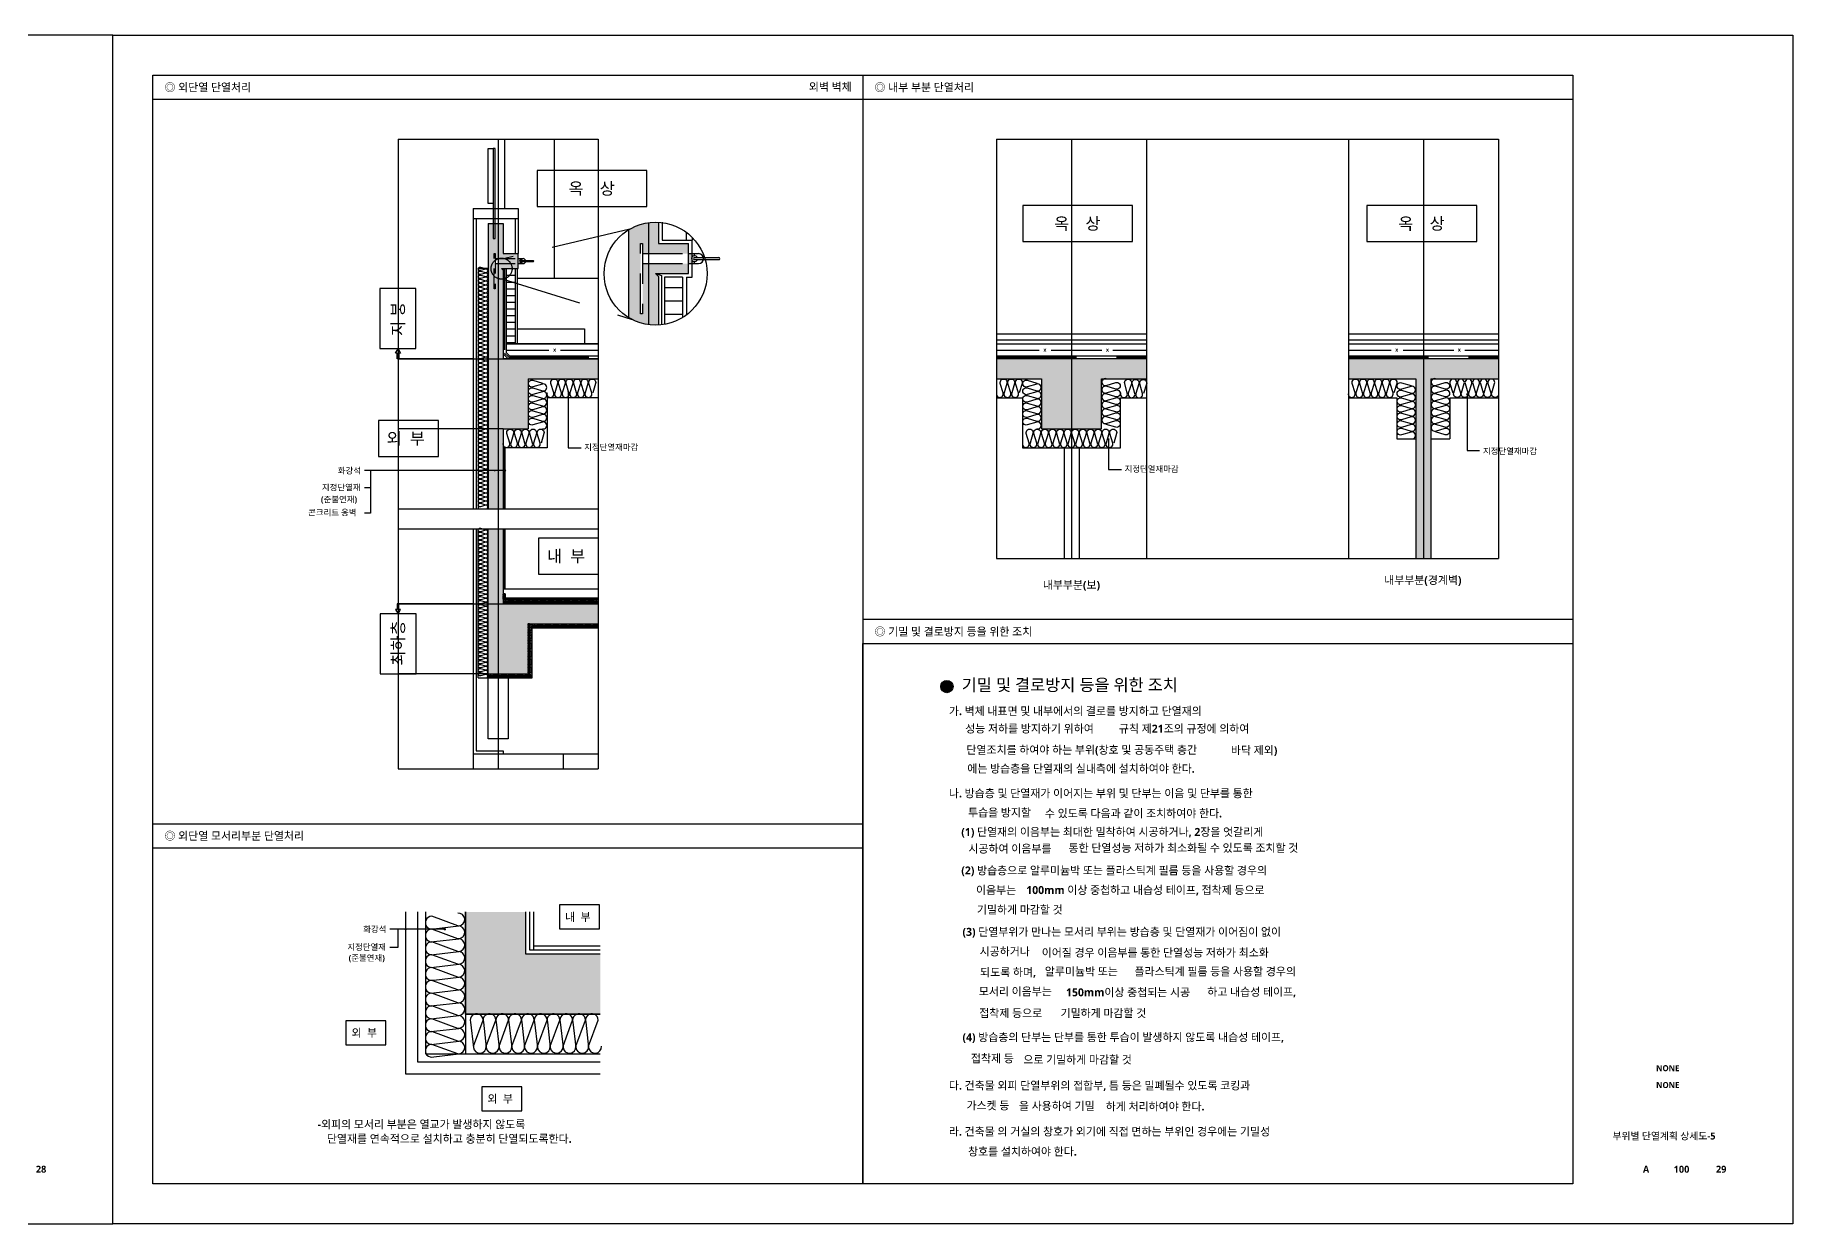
# Model space of a CAD drawing. Header units: millimetres. Extents: x 0 to 190005487, y 0 to 455456909.
# Drawn here: x 16606 to 21000, y 0 to 2970 of the extents above; entities that cross this region are included whole.
import ezdxf
from ezdxf.enums import TextEntityAlignment as Align

# ---------------------------------------------------------------- set-up
doc = ezdxf.new("R2010")
doc.units = ezdxf.units.MM
doc.header["$LTSCALE"] = 800
doc.header["$MEASUREMENT"] = 0
doc.linetypes.add('CEN', pattern=[62, 60, -1, 0, -1])
doc.linetypes.add('HIDDEN', pattern=[0.375, 0.25, -0.125])
doc.layers.get('0').update_dxf_attribs({"linetype": 'CONTINUOUS'})
doc.layers.get('Defpoints').update_dxf_attribs({"color": 153, "linetype": 'CONTINUOUS'})
for name, color, linetype in [('245', 253, 'CONTINUOUS'), ('253', 253, 'CONTINUOUS'), ('A-ANNO-TITL', 7, 'CONTINUOUS'), ('CEN', 1, 'CEN'), ('COL', 2, 'CONTINUOUS'), ('COR', 4, 'CONTINUOUS'), ('DIM', 7, 'CONTINUOUS'), ('FIN', 5, 'CONTINUOUS'), ('HAT', 5, 'CONTINUOUS'), ('HID', 4, 'HIDDEN'), ('TEX', 3, 'CONTINUOUS'), ('text', 3, 'CONTINUOUS'), ('WAL', 3, 'CONTINUOUS'), ('WID', 4, 'CONTINUOUS'), ('내부마감', 9, 'CONTINUOUS')]:
    doc.layers.add(name, color=color, linetype=linetype)
doc.layers.add('치수보조선', color=64, linetype='CONTINUOUS', plot=False)
doc.styles.add('SH_대대리576', font='')
doc.styles.get('SH_대대리576').set_extended_font_data('NanumGothic', bold=True)

# ---------------------------------------------------------------- blocks, each defined once
blk = doc.blocks.new('insul2')
blk.add_lwpolyline([(0.199, 0.194), (0.439, 0.844, 1.172784), (0.127, 0.794), (0.199, 0.164, 0.995634), (0.519, 0.194)], format="xyb")
blk = doc.blocks.new('A$C586B35AF')
at = {"layer": 'COR'}
for p, q in [((0, 100), (50, 100)), ((30, 90), (30, 100)), ((0, 50), (50, 50)), ((30, 80), (150.8, 80)), ((30, 70), (150.8, 70)), ((30, 50), (30, 60))]:
    blk.add_line(p, q, dxfattribs=at)
for centre, radius, start, end in [((30, 75), 15, 19.47122, 340.52878), ((50, 75), 25, 270, 90), ((30, 75), 5, 90, 270), ((150.8, 75), 5, 270, 90)]:
    blk.add_arc(centre, radius, start, end, dxfattribs=at)
blk = doc.blocks.new('A$C08593B82')
at = {"layer": 'HID'}
for p, q in [((-230, 100), (0, 100)), ((-230, 50), (0, 50))]:
    blk.add_line(p, q, dxfattribs=at)
blk.add_lwpolyline([(-240, -200), (-240, 150), (-230, 150), (-230, -200)], close=True, dxfattribs=at)
at = {"layer": 'COR'}
blk.add_blockref('A$C586B35AF', (0, 0), dxfattribs=at)
blk = doc.blocks.new('insul1')
blk.add_lwpolyline([(0, 0.25, 1.344031), (0.35, 0.25), (0.2, 0.75, -1.344031), (0.55, 0.75), (0.4, 0.25)], format="xyb")
blk = doc.blocks.new('dr-sy-025-D-M')
blk.add_lwpolyline([(0, 0), (24, -43.2), (8.8, -43.2), (8.8, -100), (-8, -100), (-8, -43.2), (-24, -43.2)], close=True)

msp = doc.modelspace()

# ---------------------------------------------------------------- hatches: boundary and pattern name
at = {"layer": '245'}
h = msp.add_hatch(color=256, dxfattribs=at)
edge = h.paths.add_edge_path()
edge.add_line((17831.7, 674.5), (17831.7, 779.5))
edge.add_line((17831.7, 779.5), (17681.7, 779.5))
edge.add_line((17681.7, 779.5), (17681.7, 524.5))
edge.add_line((17681.7, 524.5), (17706.2, 524.5))
edge.add_ellipse((17709.7, 508.9), major_axis=(-11.3, 11.3), ratio=1, start_angle=302.5372, end_angle=327.4628, ccw=False)
edge.add_line((17713.1, 524.5), (18018.7, 524.5))
edge.add_line((18018.7, 524.5), (18018.7, 674.5))
edge.add_line((18018.7, 674.5), (17831.7, 674.5))
at = {"layer": '253'}
h = msp.add_hatch(color=256, dxfattribs=at)
edge = h.paths.add_edge_path()
edge.add_line((17763.3, 1881.9), (17775.8, 1881.9))
edge.add_line((17775.8, 1881.9), (17775.8, 1945.9))
edge.add_ellipse((17784.1, 1948.4), major_axis=(6.14, 6.14), ratio=1, start_angle=118.3008, end_angle=151.6992, ccw=False)
edge.add_line((17775.4, 1949.3), (17775.8, 1986.6))
edge.add_line((17775.8, 1986.6), (17763.3, 1986.6))
edge.add_line((17763.3, 1986.6), (17763.3, 1881.9))
h.paths.add_polyline_path([(17775.8, 1881.9), (17763.3, 1881.9), (17763.3, 1786.6), (17775.8, 1786.6)])
h.paths.add_polyline_path([(17737.1, 1882.2, -1.102674), (17739.3, 1881.9), (17753.9, 1881.9, -1.217034), (17756.1, 1881.9), (17763.3, 1881.9), (17763.3, 1786.6), (17738.3, 1786.6), (17738.3, 1881, -0.419966)])
h.paths.add_polyline_path([(17763.3, 1986.6), (17738.3, 1986.6), (17738.3, 1883.3, -0.466622), (17739.3, 1881.9), (17753.9, 1881.9, -1.217034), (17756.1, 1881.9), (17763.3, 1881.9)])
h.paths.add_polyline_path([(17763.3, 2161.6), (17738.3, 2161.6), (17738.3, 1986.6), (17763.3, 1986.6)])
h.paths.add_polyline_path([(17763.3, 1986.6), (17775.8, 1986.6), (17838.3, 1986.6), (17838.3, 2111.6), (18013.3, 2111.6), (18013.3, 2161.6), (17775.8, 2161.6), (17763.3, 2161.6)])
h.paths.add_polyline_path([(17763.3, 2399.1), (17755.8, 2399.1), (17755.8, 2336.6), (17753.3, 2336.6), (17753.3, 2424.1), (17755.8, 2424.1), (17755.8, 2411.6), (17763.3, 2411.6), (17763.3, 2499.1), (17755.8, 2499.1), (17755.8, 2461.6), (17750.8, 2461.6), (17750.8, 2499.1), (17738.3, 2499.1), (17738.3, 2161.6), (17763.3, 2161.6)])
h.paths.add_polyline_path([(17775.8, 2382.8), (17772, 2386.6), (17813.3, 2386.6), (17813.3, 2399.1), (17763.3, 2399.1), (17763.3, 2161.6), (17775.8, 2161.6)])
h.paths.add_polyline_path([(17813.3, 2399.1), (17813.3, 2411.6), (17763.3, 2411.6), (17763.3, 2399.1)])
h.paths.add_polyline_path([(17813.3, 2411.6), (17813.3, 2424.1), (17775.8, 2424.1), (17775.8, 2499.1), (17763.3, 2499.1), (17763.3, 2411.6)])
h = msp.add_hatch(color=256, dxfattribs=at)
h.paths.add_polyline_path([(18124.5, 2449.1), (18124.5, 2424.1), (18239.5, 2424.1), (18239.5, 2449.1), (18164.5, 2449.1), (18164.5, 2502.5, 0.153823), (18089.5, 2483.6), (18089.5, 2264.5, 0.153823), (18164.5, 2245.6), (18164.5, 2366.6), (18157, 2374.1), (18239.5, 2374.1), (18239.5, 2399.1), (18124.5, 2399.1), (18124.5, 2274.1), (18119.5, 2274.1), (18119.5, 2449.1)])
h.paths.add_polyline_path([(18254.5, 2419.1), (18239.5, 2424.1), (18124.5, 2424.1), (18124.5, 2399.1), (18239.5, 2399.1), (18254.5, 2399.1), (18254.5, 2404.1, -1)])
h.paths.add_polyline_path([(18239.5, 2399.1), (18239.5, 2424.1), (18124.5, 2424.1), (18124.5, 2399.1)], flags=17)
h = msp.add_hatch(color=256, dxfattribs=at)
h.paths.add_polyline_path([(19009.3, 2161.6), (19009.3, 2111.6), (19121.8, 2111.6), (19121.8, 1986.6), (19196.8, 1986.6), (19196.8, 2161.6)])
edge = h.paths.add_edge_path()
edge.add_line((19196.8, 1986.6), (19271.8, 1986.6))
edge.add_line((19271.8, 1986.6), (19271.8, 2111.6))
edge.add_line((19271.8, 2111.6), (19278.7, 2111.6))
edge.add_ellipse((19281.2, 2103.2), major_axis=(-6.14, 6.14), ratio=1, start_angle=-61.6992, end_angle=-28.3008, ccw=False)
edge.add_line((19283.7, 2111.6), (19384.3, 2111.6))
edge.add_line((19384.3, 2111.6), (19384.3, 2161.6))
edge.add_line((19384.3, 2161.6), (19196.8, 2161.6))
edge.add_line((19196.8, 2161.6), (19196.8, 1986.6))
for points in [[(20057.6, 2111.6), (20057.6, 1662.1), (20076.4, 1662.1), (20076.4, 2161.6), (19888.9, 2161.6), (19888.9, 2111.6)], [(20095.1, 2111.6), (20095.1, 1662.1), (20076.4, 1662.1), (20076.4, 2161.6), (20263.9, 2161.6), (20263.9, 2111.6)]]:
    msp.add_hatch(color=256, dxfattribs=at).paths.add_polyline_path(points)
h = msp.add_hatch(color=256, dxfattribs=at)
h.paths.add_polyline_path([(18013.3, 1499.1), (18013.3, 1549.1), (17775.8, 1549.1), (17763.3, 1549.1), (17763.3, 1374.1), (17838.3, 1374.1), (17838.3, 1499.1)])
h.paths.add_polyline_path([(17738.3, 1374.1), (17763.3, 1374.1), (17763.3, 1549.1), (17738.3, 1549.1)])
h.paths.add_polyline_path([(17763.3, 1736.6), (17738.3, 1736.6), (17738.3, 1549.1), (17763.3, 1549.1)])
edge = h.paths.add_edge_path()
edge.add_line((17775.8, 1736.6), (17763.3, 1736.6))
edge.add_line((17763.3, 1736.6), (17763.3, 1549.1))
edge.add_line((17763.3, 1549.1), (17775.8, 1549.1))
edge.add_line((17775.8, 1549.1), (17775.8, 1550.5))
edge.add_ellipse((17777.5, 1551), major_axis=(1.29, 1.29), ratio=1, start_angle=118.3008, end_angle=151.6992, ccw=False)
edge.add_line((17775.8, 1551.6), (17775.8, 1736.6))
at = {"layer": 'HAT'}
h = msp.add_hatch(color=2, dxfattribs=at)
edge = h.paths.add_edge_path()
edge.add_arc((18885.2, 1342.5), 15.4, 0, 360)

# ---------------------------------------------------------------- linework, layer by layer
for p, q in [((18675, 2870), (18675, 100)), ((17783.3, 2182.9), (17890.4, 2182.9)), ((17919.7, 2182.9), (18013.3, 2182.9)), ((19009.3, 2182.9), (19116.1, 2182.9)), ((19146.2, 2182.9), (19272.6, 2182.9)), ((19300.1, 2182.9), (19384.3, 2182.9)), ((19888.9, 2182.9), (19995.6, 2182.9)), ((20025.7, 2182.9), (20152.1, 2182.9)), ((20179.6, 2182.9), (20263.9, 2182.9)), ((20450, 1510), (18675, 1510)), ((16900, 999.7), (18675, 999.7)), ((16900, 939.7), (18675, 939.7))]:
    msp.add_line(p, q)
for points in [[(16900, 2870), (20450, 2870), (20450, 100), (16900, 100)], [(16900, 2810), (20450, 2810), (20450, 100), (16900, 100)], [(17860.7, 2631.8), (17860.7, 2541.8), (18135.2, 2541.8), (18135.2, 2631.8)], [(19074.8, 2544.3), (19074.8, 2454.3), (19349.3, 2454.3), (19349.3, 2544.3)], [(19935.3, 2544.3), (19935.3, 2454.3), (20209.8, 2454.3), (20209.8, 2544.3)], [(17467.9, 2186.7), (17557.9, 2186.7), (17557.9, 2336.7), (17467.9, 2336.7)], [(17464, 2007.3), (17464, 1917.3), (17614, 1917.3), (17614, 2007.3)], [(17864.7, 1713.3), (17864.7, 1623.3), (18014.7, 1623.3), (18014.7, 1713.3)], [(17468.1, 1374.1), (17558.1, 1374.1), (17558.1, 1524.1), (17468.1, 1524.1)], [(18675, 1450), (20450, 1450), (20450, 100), (18675, 100)], [(17916.8, 796.7), (17916.8, 736.7), (18016.8, 736.7), (18016.8, 796.7)], [(17383, 507.1), (17383, 447.1), (17483, 447.1), (17483, 507.1)], [(17722.8, 342.3), (17722.8, 282.3), (17822.8, 282.3), (17822.8, 342.3)]]:
    msp.add_lwpolyline(points, close=True)
at = {"layer": 'CEN'}
for p, q in [((17763.3, 2710.2), (17763.3, 1136.9)), ((19196.8, 2710.2), (19196.8, 1662.5)), ((20076.4, 2710.2), (20076.4, 1662.5)), ((18139.5, 2501.5), (18139.5, 2246.6)), ((17513.3, 2161.6), (18013.3, 2161.6)), ((17513.3, 1736.6), (18013.3, 1736.6)), ((17513.3, 1549.1), (18013.3, 1549.1))]:
    msp.add_line(p, q, dxfattribs=at)
at = {"layer": 'COL'}
for p, q in [((17738.3, 2499.1), (17775.8, 2499.1)), ((17738.3, 2499.1), (17738.3, 1786.6)), ((17775.8, 2499.1), (17775.8, 2424.1)), ((18089.5, 2483.6), (18089.5, 2264.5)), ((18164.5, 2502.5), (18164.5, 2449.1)), ((17775.8, 2424.1), (17813.3, 2424.1)), ((17813.3, 2386.6), (17813.3, 2424.1)), ((18164.5, 2449.1), (18239.5, 2449.1)), ((18239.5, 2374.1), (18239.5, 2449.1)), ((17772, 2386.6), (17813.3, 2386.6)), ((17772, 2386.6), (17775.8, 2382.8)), ((17775.8, 2382.8), (17775.8, 2161.6)), ((17775.8, 2382.8), (17775.8, 2161.6)), ((18157, 2374.1), (18239.5, 2374.1)), ((18157, 2374.1), (18164.5, 2366.6)), ((18164.5, 2366.6), (18164.5, 2245.6)), ((18164.5, 2366.6), (18164.5, 2245.6)), ((18013.3, 2161.6), (17775.8, 2161.6)), ((19384.3, 2161.6), (19009.3, 2161.6)), ((20263.9, 2161.6), (19888.9, 2161.6)), ((17838.3, 2111.6), (18013.3, 2111.6)), ((17838.3, 2111.6), (17838.3, 1986.6)), ((19009.3, 2111.6), (19121.8, 2111.6)), ((19121.8, 2111.6), (19121.8, 1986.6)), ((19271.8, 1986.6), (19271.8, 2111.6)), ((19271.8, 2111.6), (19384.3, 2111.6)), ((19888.9, 2111.6), (20057.6, 2111.6)), ((20057.6, 2111.6), (20057.6, 1662.1)), ((20095.1, 2111.6), (20263.9, 2111.6)), ((20095.1, 2111.6), (20095.1, 1663.7)), ((17775.8, 1986.6), (17838.3, 1986.6)), ((17775.8, 1986.6), (17775.8, 1786.6)), ((19121.8, 1986.6), (19271.8, 1986.6)), ((17738.3, 1374.1), (17738.3, 1736.6)), ((17775.8, 1736.6), (17775.8, 1549.1)), ((17775.8, 1549.1), (18013.3, 1549.1)), ((17838.3, 1499.1), (18013.3, 1499.1)), ((17838.3, 1499.1), (17838.3, 1374.1)), ((17738.3, 1374.1), (17838.3, 1374.1)), ((17681.7, 779.5), (17681.7, 524.5)), ((17831.7, 779.5), (17831.7, 674.5)), ((17831.7, 674.5), (18018.7, 674.5)), ((17681.7, 524.5), (18018.7, 524.5))]:
    msp.add_line(p, q, dxfattribs=at)
at = {"layer": 'COR'}
for p, q in [((17783.3, 2386.6), (17783.3, 2177.2)), ((17805.8, 2386.6), (17805.8, 2199.1)), ((17810.8, 2386.6), (17810.8, 2199.1)), ((18179.5, 2365.1), (18179.5, 2247.4)), ((18224.5, 2365.1), (18179.5, 2365.1)), ((18224.5, 2365.1), (18224.5, 2264.5)), ((18234.5, 2365.1), (18248.5, 2365.1)), ((18234.5, 2365.1), (18234.5, 2271.3)), ((17700.8, 2161.6), (17513.3, 2161.6)), ((17788.3, 2161.6), (17775.8, 2174.1)), ((17791.4, 2169.1), (17783.3, 2177.2)), ((17791.4, 2169.1), (18013.3, 2169.1)), ((19009.3, 2169.1), (19384.3, 2169.1)), ((19888.9, 2169.1), (20263.9, 2169.1)), ((17700.8, 1549.1), (17513.3, 1549.1)), ((17531.7, 779.5), (17531.7, 374.5)), ((17561.7, 779.5), (17561.7, 404.5)), ((17581.7, 779.5), (17581.7, 424.5)), ((17841.7, 779.5), (17841.7, 684.5)), ((17851.7, 779.5), (17851.7, 684.5)), ((17841.7, 684.5), (18018.7, 684.5)), ((17851.7, 694.5), (18018.7, 694.5)), ((17681.7, 524.5), (17681.7, 424.5)), ((17561.7, 404.5), (18018.7, 404.5)), ((17581.7, 424.5), (18018.7, 424.5)), ((17531.7, 374.5), (18018.7, 374.5))]:
    msp.add_line(p, q, dxfattribs=at)
for points in [[(17713.3, 1364.1), (17848.3, 1364.1), (17848.3, 1489.1), (18013.3, 1489.1)], [(17788.3, 1374.1), (17788.3, 1211.6), (17738.3, 1211.6), (17738.3, 1374.1)], [(17680.7, 779.5), (17680.7, 523.5), (18018.7, 523.5)], [(17681.7, 779.5), (17681.7, 524.5), (18018.7, 524.5)]]:
    msp.add_lwpolyline(points, dxfattribs=at)
msp.add_circle((18157, 2374.1), 128.7, dxfattribs=at)
at = {"layer": 'Defpoints'}
for points in [[(16800, 2970), (12600, 2970), (12600, 0), (16800, 0)], [(16800, 2970), (21000, 2970), (21000, 0), (16800, 0)]]:
    msp.add_lwpolyline(points, close=True, dxfattribs=at)
at = {"layer": 'DIM'}
for p, q in [((17938.7, 2080.1), (17938.7, 1939.1)), ((20185.6, 2073.1), (20185.6, 1932.1)), ((17938.7, 1939.1), (17970.9, 1939.1)), ((19289.5, 1960.6), (19289.5, 1884.7)), ((20185.6, 1932.1), (20216.5, 1932.1)), ((17780.8, 1881.9), (17429, 1881.9)), ((17444, 1881.9), (17444, 1776)), ((19289.5, 1884.7), (19322, 1884.7)), ((17444, 1838.8), (17429, 1838.8)), ((17444, 1776), (17429, 1776)), ((17631.5, 736.5), (17492.5, 736.5)), ((17512.5, 736.5), (17512.5, 690.4)), ((17512.5, 690.4), (17492.5, 690.4))]:
    msp.add_line(p, q, dxfattribs=at)
for points, const_width in [([(17937.6, 2080.1, 1), (17939.8, 2080.1, 1)], 2.25), ([(20184.4, 2073.1, 1), (20186.7, 2073.1, 1)], 2.25), ([(19288.4, 1960.6, 1), (19290.6, 1960.6, 1)], 2.25), ([(17699.6, 1882.2, 1), (17701.9, 1882.2, 1)], 2.25), ([(17712.4, 1882.2, 1), (17714.6, 1882.2, 1)], 2.25), ([(17737.1, 1882.2, 1), (17739.4, 1882.2, 1)], 2.25), ([(17753.9, 1882.2, 1), (17756.1, 1882.2, 1)], 2.25), ([(17775.9, 1882.2, 1), (17778.1, 1882.2, 1)], 2.25), ([(17780.1, 1882.2, 1), (17782.4, 1882.2, 1)], 2.25), ([(17530.6, 736.1, 1), (17533.6, 736.1, 1)], 3), ([(17628.6, 736.1, 1), (17631.6, 736.1, 1)], 3)]:
    msp.add_lwpolyline(points, format="xyb", close=True, dxfattribs=dict(at, const_width=const_width))
at = {"layer": 'FIN'}
for p, q in [((17713.3, 2386.6), (17713.3, 1786.6)), ((17738.3, 2386.6), (17713.3, 2386.6)), ((17738.3, 2386.6), (17713.3, 2386.6)), ((19009.3, 2224.1), (19384.3, 2224.1)), ((19009.3, 2209.1), (19384.3, 2209.1)), ((19888.9, 2224.1), (20263.9, 2224.1)), ((19888.9, 2209.1), (20263.9, 2209.1)), ((17775.8, 1986.6), (17513.3, 1986.6)), ((17713.3, 1364.1), (17713.3, 1736.6)), ((17738.3, 1374.1), (17513.3, 1374.1))]:
    msp.add_line(p, q, dxfattribs=at)
msp.add_lwpolyline([(17810.8, 2236.6), (17979.4, 2236.6), (17979.4, 2199.1)], dxfattribs=at)
at = {"layer": 'HID'}
for p, q in [((18092.8, 2485.6), (17779.8, 2411.6)), ((17772, 2386.6), (17779.5, 2384.1)), ((17779.5, 2384.1), (17779.5, 2175.6)), ((18157, 2374.1), (18172, 2369.1)), ((17775.8, 2360.7), (18098.6, 2259.4)), ((18172, 2369.1), (18172, 2246.3)), ((17789.8, 2165.3), (17779.5, 2175.6)), ((17789.8, 2165.3), (18013.3, 2165.3)), ((19009.3, 2165.3), (19384.3, 2165.3)), ((19888.9, 2165.3), (20263.9, 2165.3))]:
    msp.add_line(p, q, dxfattribs=at)
msp.add_circle((17772, 2386.6), 26.2, dxfattribs=at)
at = {"layer": 'TEX', "color": 2}
msp.add_circle((18885.2, 1342.5), 15.4, dxfattribs=at)
at = {"layer": 'WAL'}
for p, q in [((18013.3, 2199.1), (17783.3, 2199.1)), ((19009.3, 2199.1), (19384.3, 2199.1)), ((19888.9, 2199.1), (20263.9, 2199.1))]:
    msp.add_line(p, q, dxfattribs=at)
at = {"layer": 'WID'}
for p, q in [((17700.8, 2536.6), (17813.3, 2536.6)), ((17700.8, 2536.6), (17700.8, 2511.6)), ((17700.8, 2511.6), (17813.3, 2511.6)), ((17700.8, 2511.6), (17700.8, 1786.6)), ((17708.3, 2511.6), (17708.3, 1786.6)), ((17805.8, 2511.6), (17805.8, 2424.1)), ((17813.3, 2536.6), (17813.3, 2511.6)), ((17813.3, 2511.6), (17813.3, 2424.1)), ((18173.5, 2502.5), (18173.5, 2458.1)), ((18233.5, 2477.5), (18233.5, 2458.1)), ((18248.5, 2464.5), (18248.5, 2458.1)), ((18173.5, 2458.1), (18248.5, 2458.1)), ((18248.5, 2365.1), (18248.5, 2458.1)), ((17805.8, 2385.8), (17783.3, 2385.8)), ((17805.8, 2369.1), (17783.3, 2369.1)), ((17805.8, 2352.3), (17783.3, 2352.3)), ((17805.8, 2335.6), (17783.3, 2335.6)), ((18013.3, 2361.6), (17810.8, 2361.6)), ((18013.3, 2361.6), (17813.3, 2361.6)), ((18224.5, 2339.1), (18179.5, 2339.1)), ((17805.8, 2318.8), (17783.3, 2318.8)), ((17805.8, 2302.1), (17783.3, 2302.1)), ((17805.8, 2285.3), (17783.3, 2285.3)), ((18224.5, 2305.6), (18179.5, 2305.6)), ((17805.8, 2268.6), (17783.3, 2268.6)), ((17805.8, 2251.8), (17783.3, 2251.8)), ((18224.5, 2272.1), (18179.5, 2272.1)), ((17805.8, 2235.1), (17783.3, 2235.1)), ((17805.8, 2218.3), (17783.3, 2218.3)), ((17805.8, 2201.6), (17783.3, 2201.6)), ((17783.3, 2199.1), (18013.3, 2199.1)), ((19888.9, 2064.1), (20010.1, 2064.1)), ((20010.1, 2064.1), (20010.1, 1961.6)), ((20142.6, 2064.1), (20263.9, 2064.1)), ((20142.6, 2064.1), (20142.6, 1961.6)), ((17778.3, 1786.6), (17778.3, 1939.1)), ((17780.8, 1786.6), (17780.8, 1939.1)), ((20010.1, 1961.6), (20057.6, 1961.6)), ((20095.1, 1961.6), (20142.6, 1961.6)), ((17700.8, 1736.6), (17700.8, 1549.1)), ((17708.3, 1736.6), (17708.3, 1549.1)), ((17778.3, 1586.6), (17778.3, 1736.6)), ((17780.8, 1586.6), (17780.8, 1736.6)), ((17700.8, 1549.1), (17700.8, 1174.1)), ((17708.3, 1549.1), (17708.3, 1181.6)), ((17700.8, 1174.1), (17775.8, 1174.1)), ((17708.3, 1181.6), (17775.8, 1181.6)), ((17775.8, 1181.6), (17775.8, 1174.1))]:
    msp.add_line(p, q, dxfattribs=at)
for points in [[(17779.4, 2710.2), (17779.4, 2536.6)], [(17904.5, 2361.6), (17904.5, 2710.2)], [(18013.3, 2064.1), (17885.8, 2064.1), (17885.8, 1939.1), (17775.8, 1939.1)], [(19009.3, 2064.1), (19074.3, 2064.1), (19074.3, 1939.1), (19215.6, 1939.1)], [(19215.6, 1939.1), (19319.3, 1939.1), (19319.3, 2064.1), (19384.3, 2064.1)]]:
    msp.add_lwpolyline(points, dxfattribs=at)
at = {"layer": '내부마감'}
for p, q in [((19178.1, 1939.1), (19178.1, 1662.1)), ((19215.6, 1939.1), (19215.6, 1663.7)), ((17775.8, 1586.6), (18013.3, 1586.6)), ((17780.8, 1574.1), (17775.8, 1574.1)), ((17780.8, 1574.1), (17780.8, 1559.1)), ((17780.8, 1564.1), (18013.3, 1564.1)), ((17780.8, 1559.1), (18013.3, 1559.1)), ((17700.8, 1174.1), (17700.8, 1136.9)), ((17775.8, 1174.1), (18013.3, 1174.1)), ((17925.8, 1174.1), (17925.8, 1136.9))]:
    msp.add_line(p, q, dxfattribs=at)
for points in [[(17750.8, 2549.1), (17738.3, 2549.1), (17738.3, 2686.6), (17750.8, 2686.6)], [(17755.8, 2686.6), (17750.8, 2686.6), (17750.8, 2461.6), (17755.8, 2461.6)]]:
    msp.add_lwpolyline(points, close=True, dxfattribs=at)
at = {"layer": '치수보조선'}
for p, q in [((17513.3, 2710.2), (17513.3, 1136.9)), ((17513.3, 2710.2), (18013.3, 2710.2)), ((18013.3, 2710.2), (18013.3, 1136.9)), ((19009.3, 2710.2), (19009.3, 1662.1)), ((19009.3, 2710.2), (20263.9, 2710.2)), ((19384.3, 2710.2), (19384.3, 1662.5)), ((19888.9, 2710.2), (19888.9, 1662.1)), ((20263.9, 2710.2), (20263.9, 1662.5)), ((17513.3, 1786.6), (18013.3, 1786.6)), ((17513.3, 1736.6), (18013.3, 1736.6)), ((19009.3, 1662.1), (20263.9, 1662.1)), ((17513.3, 1136.9), (18013.3, 1136.9))]:
    msp.add_line(p, q, dxfattribs=at)

# ---------------------------------------------------------------- block references
at = {"xscale": 0.25, "yscale": 0.25, "zscale": 0.25}
msp.add_blockref('dr-sy-025-D-M', (17513.2, 2186.6), dxfattribs=at)
at = {"xscale": -0.25, "yscale": 0.25, "zscale": 0.25, "rotation": 180}
msp.add_blockref('dr-sy-025-D-M', (17513.2, 1524.1), dxfattribs=at)
at = {"layer": 'COR'}
for p, xscale, yscale, zscale in [((17813.3, 2386.6), 0.25, 0.25, 0.25), ((18239.5, 2374.1), 0.5, 0.5, 0.5)]:
    msp.add_blockref('A$C08593B82', p, dxfattribs=dict(at, xscale=xscale, yscale=yscale, zscale=zscale))
at = {"layer": 'FIN', "zscale": 0.25, "row_count": 1, "row_spacing": 0}
for p, xscale, yscale, rotation, column_count, column_spacing in [((17738.3, 1786.6), 25, 25, 90.00000000031127, 60, 10), ((19271.8, 2111.6), 47.5, 47.5, 270, 6, 19), ((19319.3, 2064.1), 47.5, 47.5, 358.4941342035691, 3, 19), ((20095.1, 2111.6), 47.5, 47.5, 270, 7, 19), ((17885.8, 1986.6), 47.5, 47.5, 90, 6, 19), ((19121.8, 1986.6), 47.5, 47.5, 90.00000000007996, 6, 19), ((20057.6, 1961.6), 47.5, 47.5, 89.99999999997776, 7, 19), ((17738.3, 1364.1), 25, 25, 90, 37, 10), ((17780.8, 1559.1), 5, 5, 90, 7, 2), ((17848.3, 1374.1), 10, 10, 90, 31, 4)]:
    msp.add_blockref('insul1', p, dxfattribs=dict(at, xscale=xscale, yscale=yscale, rotation=rotation, column_count=column_count, column_spacing=column_spacing))
for p, xscale, yscale, column_count, column_spacing in [((17885.8, 2064.1), 47.5, 47.5, 6, 19), ((19009.3, 2064.1), 47.5, 47.5, 3, 19), ((19888.9, 2064.1), 47.5, 47.5, 6, 19), ((20263.9, 2064.1), -47.5, 47.5, 6, -19), ((17775.8, 1939.1), 47.5, 47.5, 5, 19), ((19074.3, 1939.1), 47.5, 47.5, 12, 19), ((17775.8, 1549.1), 10, 10, 59, 4), ((17848.3, 1489.1), 10, 10, 41, 4), ((17738.3, 1364.1), 10, 10, 27, 4)]:
    msp.add_blockref('insul1', p, dxfattribs=dict(at, xscale=xscale, yscale=yscale, column_count=column_count, column_spacing=column_spacing))
at = {"layer": 'FIN', "xscale": 100, "yscale": 100, "rotation": 90, "row_count": 1, "column_count": 11, "row_spacing": 0, "column_spacing": 32}
msp.add_blockref('insul2', (17681.7, 404.5), dxfattribs=at)
at = {"layer": 'FIN', "xscale": 100, "yscale": 100, "row_count": 1, "column_count": 10, "row_spacing": 0, "column_spacing": 32}
msp.add_blockref('insul2', (17681.7, 424.5), dxfattribs=at)
at = {"layer": '내부마감', "xscale": 5, "yscale": 5, "zscale": 0.25, "row_count": 1, "column_count": 116, "row_spacing": 0, "column_spacing": 2}
msp.add_blockref('insul1', (17780.8, 1559.1), dxfattribs=at)

# ---------------------------------------------------------------- texts
at = {"color": 2, "style": 'SH_대대리576'}
for s, height, p in [('옥    상', 30, (17939, 2571.8)), ('옥    상', 30, (19153.1, 2484.3)), ('옥    상', 30, (20013.7, 2484.3)), ('외  부', 30, (17484.8, 1947.3)), ('내  부', 30, (17885.6, 1653.3)), ('기밀 및 결로방지 등을 위한 조치', 30, (18922.4, 1331.6)), ('내  부', 20, (17930.7, 756.7)), ('외  부', 20, (17396.9, 467.1)), ('외  부', 20, (17736.7, 302.3))]:
    msp.add_text(s, height=height, dxfattribs=at).set_placement(p)
for s, p in [('지 붕', (17527.9, 2218.6)), ('최하층', (17528.1, 1394.9))]:
    msp.add_text(s, height=30, rotation=90, dxfattribs=at).set_placement(p)
at = {"style": 'SH_대대리576'}
for p in [(17901, 2179.4), (19126.6, 2179.4), (19283.1, 2179.4), (20006.2, 2179.4), (20162.7, 2179.4)]:
    msp.add_text('x', height=9.38, dxfattribs=at).set_placement(p)
at = {"layer": 'A-ANNO-TITL', "style": 'SH_대대리576'}
for s, height, p in [('NONE', 15, (20687.3, 388.9)), ('NONE', 15, (20687.3, 346.7)), ('부위별 단열계획 상세도-5', 17.5, (20677.8, 219.9)), ('28', 17.5, (16620.8, 136.4)), ('A', 17.5, (20633.1, 136.4)), ('100', 17.5, (20721.7, 136.4)), ('29', 17.5, (20820.8, 136.4))]:
    msp.add_text(s, height=height, dxfattribs=at).set_placement(p, align=Align.MIDDLE)
at = {"layer": 'COL', "style": 'SH_대대리576'}
for s, p in [('가. 벽체 내표면 및 내부에서의 결로를 방지하고 단열재의', (18890.3, 1271.2)), (' 성능 저하를 방지하기 위하여', (18924.3, 1227.2)), ('규칙 제21조의 규정에 의하여', (19315.3, 1227.2)), (' 단열조치를 하여야 하는 부위(창호 및 공동주택 층간', (18927.3, 1174.2)), ('바닥 제외)', (19595.3, 1173.2)), ('에는 방습층을 단열재의 실내측에 설치하여야 한다.', (18936.3, 1127.2)), ('나. 방습층 및 단열재가 이어지는 부위 및 단부는 이음 및 단부를 통한 ', (18890.3, 1065.5)), (' 투습을 방지할', (18931.3, 1017.5)), ('수 있도록 다음과 같이 조치하여야 한다.', (19130.3, 1015.5)), ('(1) 단열재의 이음부는 최대한 밀착하여 시공하거나, 2장을 엇갈리게 ', (18921.3, 969.2)), (' 시공하여 이음부를', (18932.3, 927.2)), ('통한 단열성능 저하가 최소화될 수 있도록 조치할 것', (19189.3, 929.2)), ('(2) 방습층으로 알루미늄박 또는 플라스틱계 필름 등을 사용할 경우의 ', (18921.3, 872.9)), (' 이음부는 ', (18951.3, 823.9)), ('100mm 이상 중첩하고 내습성 테이프, 접착제 등으로 ', (19083.6, 823.9)), (' 기밀하게 마감할 것', (18953.6, 774.9)), ('(3) 단열부위가 만나는 모서리 부위는 방습층 및 단열재가 이어짐이 없이', (18924.3, 719.5)), (' 시공하거나', (18960.3, 670.5)), ('이어질 경우 이음부를 통한 단열성능 저하가 최소화', (19122.3, 667.5)), ('되도록 하며,', (18968.3, 618.5)), (' 알루미늄박 또는', (19123.3, 620.5)), ('플라스틱계 필름 등을 사용할 경우의', (19354.3, 620.5)), (' 모서리 이음부는 ', (18958.3, 570.5)), (' 150mm이상 중첩되는 시공', (19176.3, 568.5)), ('하고 내습성 테이프, ', (19536.3, 569.5)), (' 접착제 등으로 ', (18959.3, 516.5)), ('기밀하게 마감할 것', (19169.3, 516.5)), ('(4) 방습층의 단부는 단부를 통한 투습이 발생하지 않도록 내습성 테이프,', (18924.3, 456.2)), ('접착제 등', (18945.3, 403.2)), ('으로 기밀하게 마감할 것', (19076.3, 400.2)), ('다. 건축물 외피 단열부위의 접합부, 틈 등은 밀폐될수 있도록 코킹과 ', (18890.3, 335.5)), ('가스켓 등', (18934.3, 285.5)), ('을 사용하여 기밀', (19065.3, 284.5)), ('하게 처리하여야 한다.', (19282.3, 283.2)), ('-외피의 모서리 부분은 열교가 발생하지 않도록', (17312.3, 238.5)), ('단열재를 연속적으로 설치하고 충분히 단열되도록한다.', (17335.3, 202.5)), ('라. 건축물 의 거실의 창호가 외기에 직접 면하는 부위인 경우에는 기밀성 ', (18890.3, 220.5)), (' 창호를 설치하여야 한다.', (18931.3, 170.5))]:
    msp.add_text(s, height=20, dxfattribs=at).set_placement(p)
at = {"layer": 'text', "color": 2, "style": 'SH_대대리576'}
for s, p in [('◎ 외단열 단열처리', (16929.4, 2829.6)), ('외벽 벽체', (18540.1, 2830.9)), ('◎ 내부 부분 단열처리', (18704.4, 2829.6)), ('내부부분(보)', (19125, 1586.3)), ('내부부분(경계벽)', (19978.3, 1598.4)), ('◎ 기밀 및 결로방지 등을 위한 조치', (18704.4, 1469.6)), ('◎ 외단열 모서리부분 단열처리', (16929.4, 959.3))]:
    msp.add_text(s, height=20, dxfattribs=at).set_placement(p)
at = {"layer": 'text', "style": 'SH_대대리576'}
for s, p in [('지정단열재마감', (17978.6, 1933)), ('지정단열재마감', (20225.4, 1923.2)), ('화강석', (17362.6, 1874.1)), ('지정단열재마감', (19329.4, 1878.6)), ('지정단열재', (17322.8, 1832.4)), ('(준불연재)', (17320.4, 1802.4)), ('콘크리트 옹벽', (17288.4, 1769.8)), ('화강석', (17426.2, 728.7)), ('지정단열재', (17386.4, 684)), ('(준불연재)', (17389.7, 656.9))]:
    msp.add_text(s, height=15, dxfattribs=at).set_placement(p)

doc.saveas('drawing.dxf')
